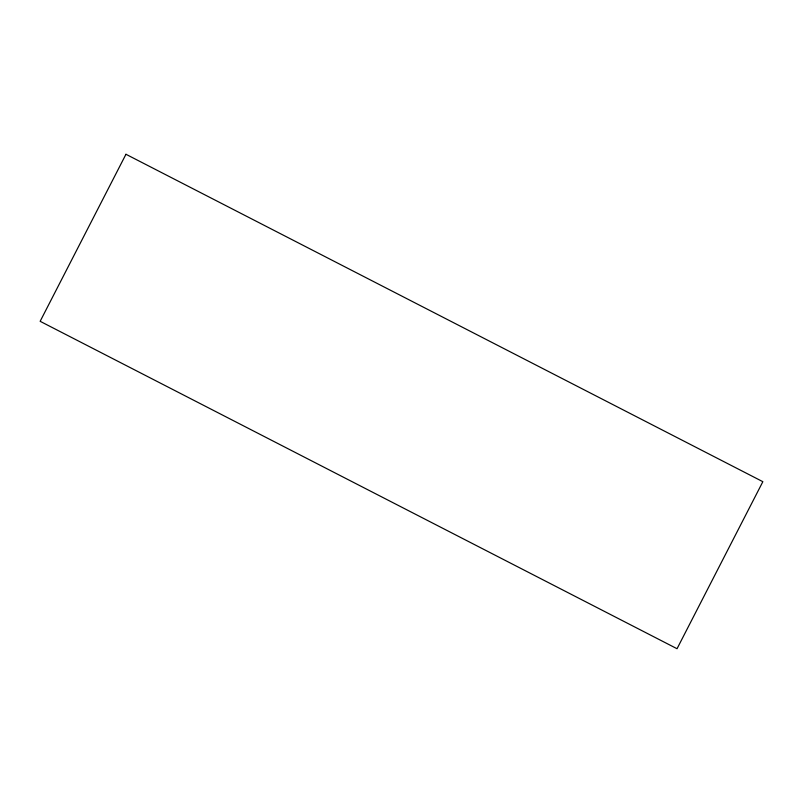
<?xml version="1.0" encoding="UTF-8"?>
<svg xmlns="http://www.w3.org/2000/svg" width="803" height="803" viewBox="0 0 803 803"><rect width="100%" height="100%" fill="white"/><g stroke="black" fill="none" stroke-linecap="round" stroke-linejoin="round"><path stroke-width="1.2" d="M125.961 154.276L40.15 321.31L677.039 648.724L762.85 481.69L125.961 154.276"/></g></svg>
